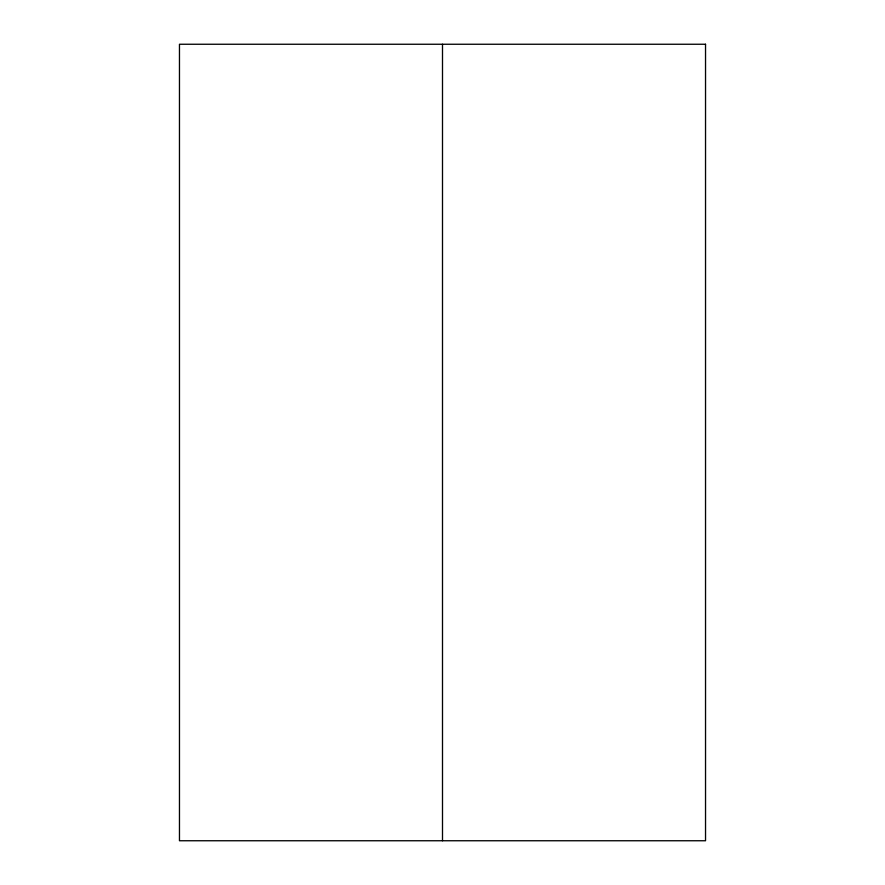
<?xml version="1.0" encoding="UTF-8"?>
<svg xmlns="http://www.w3.org/2000/svg" width="885" height="885" viewBox="0 0 885 885"><rect width="100%" height="100%" fill="white"/><g stroke="black" fill="none" stroke-linecap="round" stroke-linejoin="round"><path stroke-width="1.33" d="M442.5 44.25L442.5 840.75M705.533 44.25L179.467 44.25L179.467 840.75L705.533 840.75L705.533 44.25"/></g></svg>
